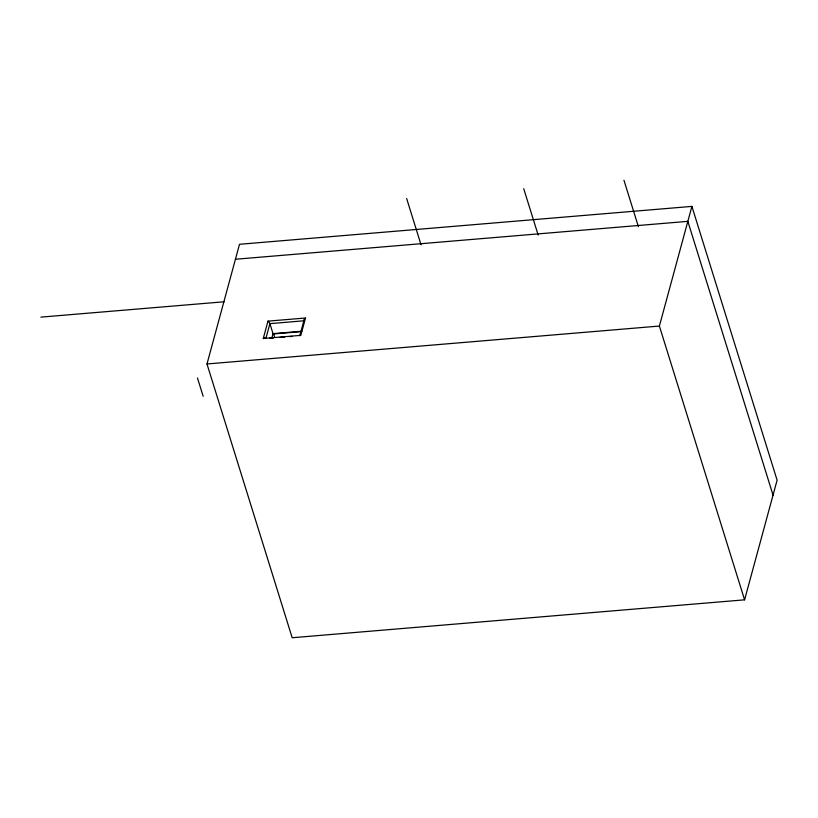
<?xml version="1.0" encoding="UTF-8"?>
<svg xmlns="http://www.w3.org/2000/svg" width="818" height="818" viewBox="0 0 818 818"><rect width="100%" height="100%" fill="white"/><g stroke="black" fill="none" stroke-linecap="round" stroke-linejoin="round"><path stroke-width="1.23" d="M206.985 363.969L239.5 244.296L691.905 206.392L777.1 480.166L744.585 599.829L292.179 637.743L206.985 363.969L659.39 326.055L691.905 206.392M265.85 338.601L269.909 323.642L303.846 320.799L299.777 335.758M271.781 338.263L273.028 333.652L269.909 323.642M235.431 259.255L687.836 221.351L773.041 495.125M40.9 317.128L224.071 301.781M273.028 333.652L301.934 331.239M273.253 333.969L300.789 331.658M269.623 338.284L273.386 337.977M279.674 337.445L284.705 337.026M289.725 336.607L292.241 336.392M623.96 180.257L638.377 226.606M659.39 326.055L744.585 599.829M523.725 188.661L538.142 235.001M406.628 198.467L421.045 244.817M273.836 334.623L274.592 337.057M197.475 378.008L203.15 396.26M303.744 320.247A2.515 1.851 -54.9 0 1 305.543 318.202M263.355 338.652A2.515 1.851 -54.9 0 1 265.073 337.977M268.263 321.464A2.515 0.838 57.7 0 1 269.715 323.1M267.977 321.137L263.263 338.488L300.809 335.349L305.523 317.998L267.977 321.137"/></g></svg>
